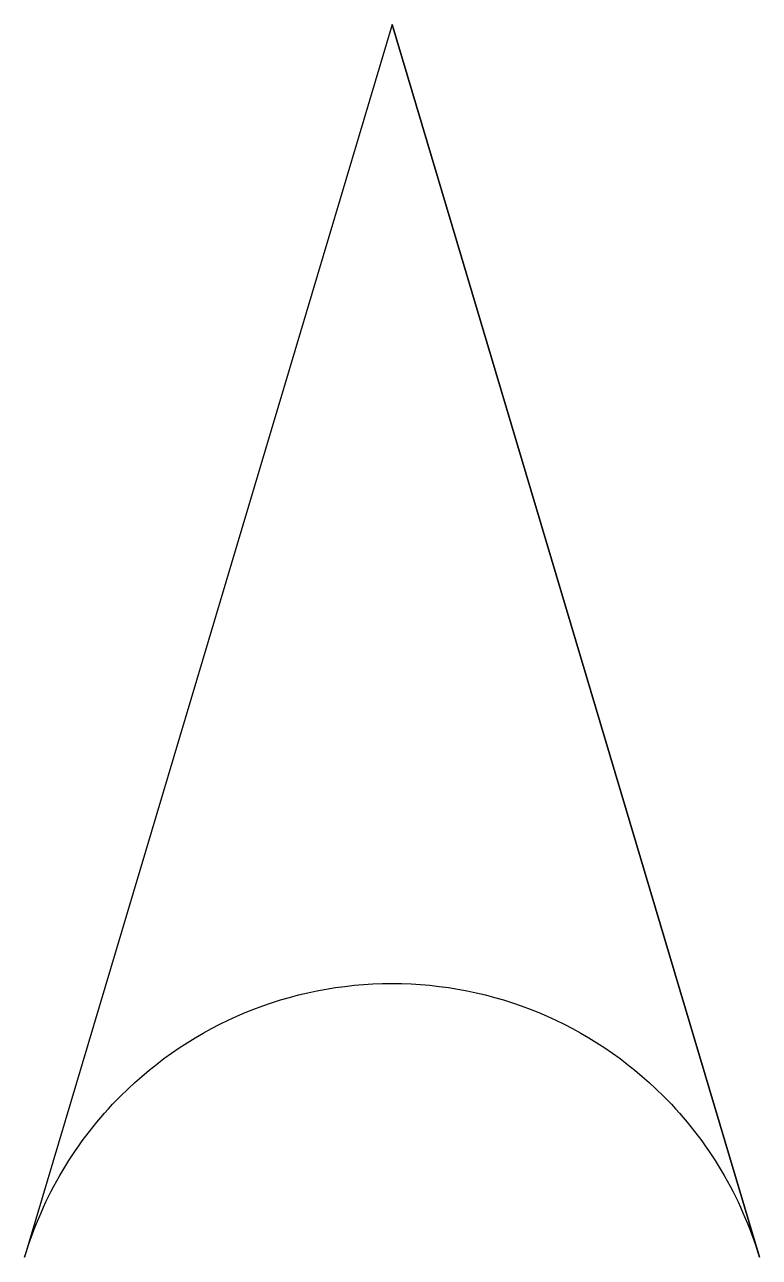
# Model space of a CAD drawing. Extents: x -0.77 to 0.77, y 0.23 to 2.8.
import ezdxf

# ---------------------------------------------------------------- set-up
doc = ezdxf.new("R2010")
doc.units = 0
doc.layers.get('0').update_dxf_attribs({"linetype": 'CONTINUOUS'})

msp = doc.modelspace()

# ---------------------------------------------------------------- linework, layer by layer
at = {"color": 0}
for points in [[(0, 2.8), (-0.7667, 0.2286)], [(0, 2.8), (0.7667, 0.2286)]]:
    msp.add_lwpolyline(points, dxfattribs=at)
msp.add_lwpolyline([(0, 2.8), (-0.7667, 0.2286, -0.12455), (-0.5657, 0.5657, -0.198912), (0, 0.8, -0.198912), (0.5657, 0.5657, -0.12455), (0.7667, 0.2286)], format="xyb", close=True, dxfattribs=at)

doc.saveas('drawing.dxf')
